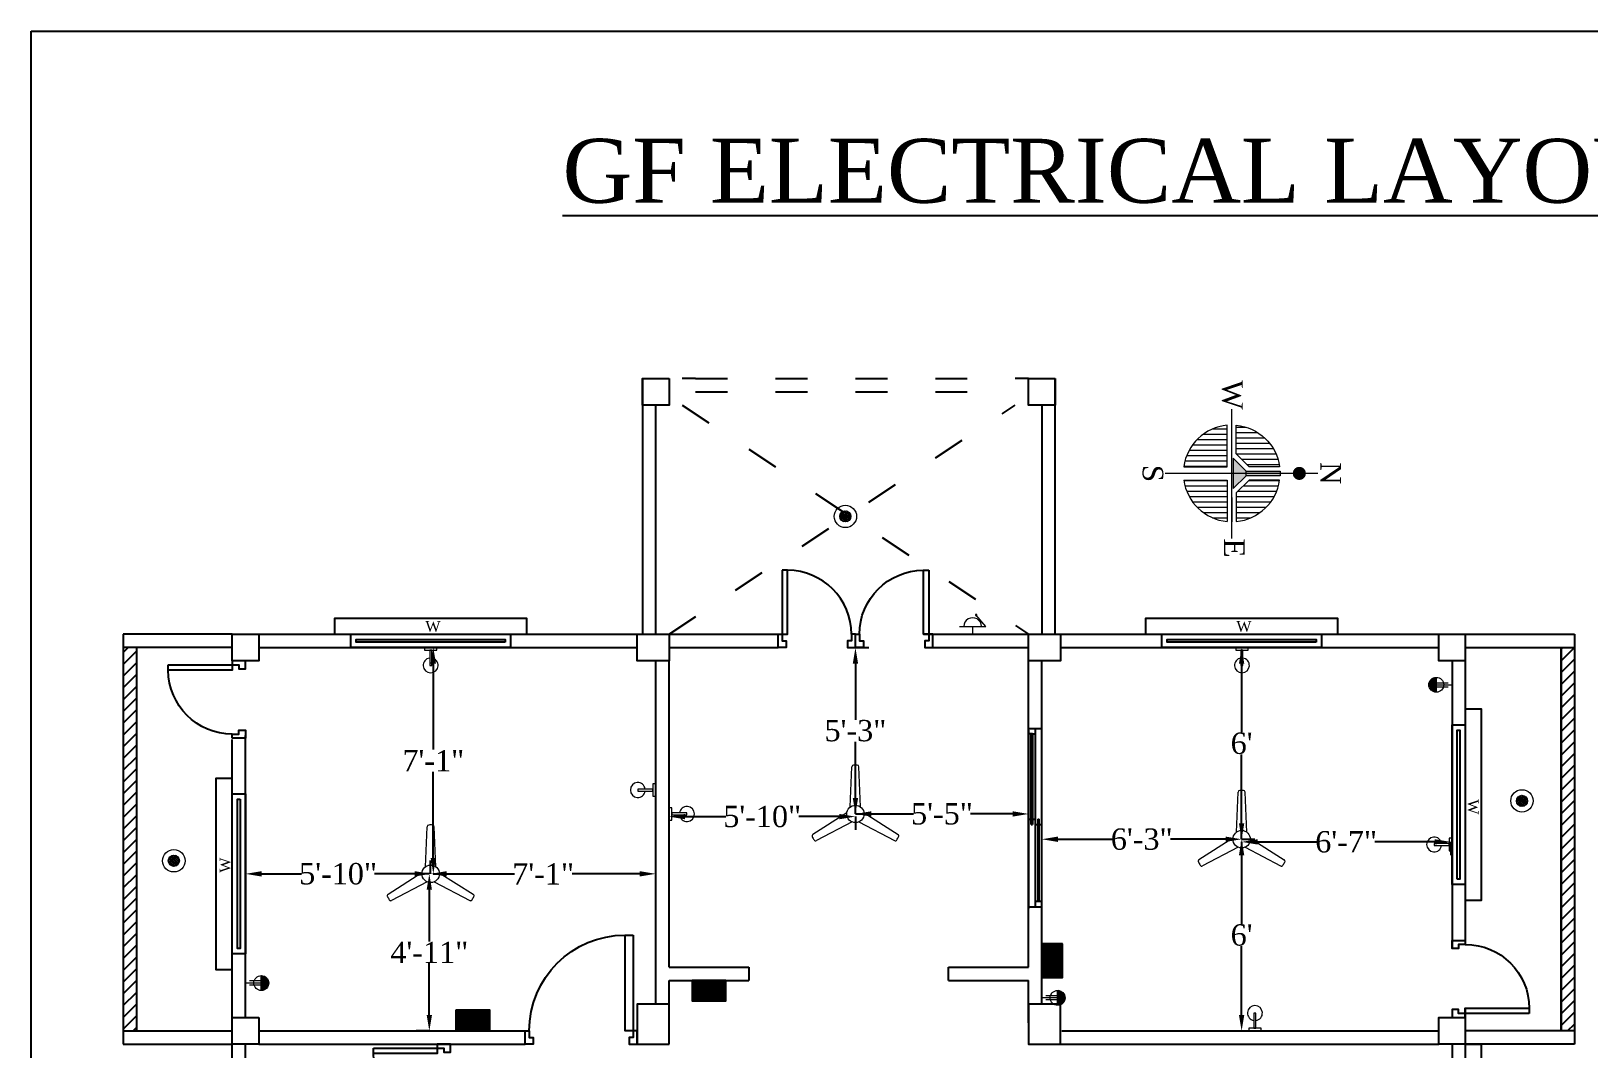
# Model space of a CAD drawing. Header units: inches. Extents: x -5597760 to 21122418, y -37133 to 23298423.
# Drawn here: x 3742 to 4328, y -25659 to -25276 of the extents above; entities that cross this region are included whole.
import ezdxf
from ezdxf.enums import TextEntityAlignment as Align

# ---------------------------------------------------------------- set-up
doc = ezdxf.new("R2010")
doc.units = ezdxf.units.IN
doc.header["$MEASUREMENT"] = 0
doc.linetypes.add('ACAD_ISO03W100', pattern=[30, 12, -18])
for name, color, linetype, lineweight in [('CONTINUOUS', 7, 'Continuous', 25), ('ELECTRICAL SYMBLE', 170, 'Continuous', 15), ('low wall', 30, 'Continuous', 9), ('North Sign', 7, 'Continuous', 5)]:
    doc.layers.add(name, color=color, linetype=linetype, lineweight=lineweight)
doc.layers.add('Dimention', color=7, linetype='Continuous')
doc.layers.add('E-TEXT', color=50, linetype='Continuous')
doc.styles.get("Standard").update_dxf_attribs({"font": 'times.ttf', "height": 8})
doc.styles.add('style4', font='times.ttf')
doc.dimstyles.get("Standard").update_dxf_attribs({"dimtxt": 7, "dimasz": 6, "dimexe": 5, "dimexo": 4, "dimgap": 0.09, "dimtad": 0, "dimtih": 1, "dimtoh": 1, "dimdec": 0, "dimzin": 0, "dimdsep": 46, "dimlunit": 3, "dimtxsty": 'Standard', "dimcen": 0.09, "dimadec": 0, "dimazin": 0, "dimtfac": 1, "dimtdec": 0, "dimtofl": 0, "dimtmove": 0, "dimatfit": 3, "dimfxl": 3, "dimfxlon": 1, "dimtolj": 1, "dimtzin": 0, "dimarcsym": 0})

# ---------------------------------------------------------------- blocks, each defined once
blk = doc.blocks.new('6')
at = {"color": 30, "true_color": 0xf26722, "extrusion": (-0.011679, 0.000192196, 0.999932)}
for p, q in [((1019.47, 986.62, -2.2), (1022.01, 989.17, -2.17)), ((1022.63, 983.6, -2.16), (1019.48, 986.75, -2.2)), ((1019.53, 985.74, -2.2), (1022.89, 989.1, -2.16)), ((1021.64, 983.64, -2.17), (1019.53, 985.76, -2.2)), ((1023.37, 983.8, -2.15), (1019.69, 987.48, -2.2)), ((1019.79, 985.05, -2.2), (1023.58, 988.84, -2.15)), ((1023.96, 984.15, -2.15), (1020.03, 988.08, -2.19)), ((1020.18, 984.5, -2.19), (1024.13, 988.46, -2.15)), ((1024.44, 984.62, -2.14), (1020.5, 988.56, -2.19)), ((1020.68, 984.06, -2.19), (1024.57, 987.95, -2.14)), ((1024.8, 985.2, -2.14), (1021.08, 988.92, -2.18)), ((1021.31, 983.74, -2.18), (1024.89, 987.33, -2.14)), ((1025.02, 985.92, -2.14), (1021.8, 989.14, -2.17)), ((1022.09, 983.58, -2.17), (1025.05, 986.55, -2.14)), ((1025.01, 986.87, -2.14), (1022.75, 989.13, -2.16)), ((1023.18, 983.73, -2.16), (1024.9, 985.45, -2.14))]:
    blk.add_line(p, q, dxfattribs=at)
at = {"layer": 'ELECTRICAL SYMBLE', "color": 30, "true_color": 0xf26722, "extrusion": (-0.011679, 0.000192196, 0.999932)}
for radius in [5.6, 2.8]:
    blk.add_circle((1022.16, 986.38, -13.92), radius, dxfattribs=at)
blk = doc.blocks.new('4')
at = {"layer": 'ELECTRICAL SYMBLE', "color": 18, "true_color": 0x000000, "extrusion": (-0.011679, 0.000192196, 0.999932)}
for p, q in [((1021.26, 1082.67, -2.2), (1021.8, 1095.57, -2.19)), ((1024.62, 1082.67, -2.16), (1024.08, 1095.57, -2.17)), ((1020.17, 1080.77, -2.21), (1009.27, 1073.85, -2.34)), ((1025.72, 1080.77, -2.15), (1036.62, 1073.86, -2.02)), ((1021.85, 1077.86, -2.19), (1010.41, 1071.88, -2.32)), ((1024.05, 1077.86, -2.17), (1035.48, 1071.88, -2.03))]:
    blk.add_line(p, q, dxfattribs=at)
blk.add_circle((1022.85, 1080.44, -13.92), 2.8, dxfattribs=at)
for centre, radius, start, end in [((1022.26, 1095.54, -13.92), 0.56, 92.2189, 177.6209), ((1022.85, 1080.44, -13.92), 15.68, 87.8091, 92.2189), ((1023.43, 1095.54, -13.92), 0.56, 2.4071, 87.8091), ((1009.48, 1073.38, -13.92), 0.56, 122.4071, 207.8091), ((1022.85, 1080.44, -13.92), 15.68, 207.8091, 212.2189), ((1010.06, 1072.37, -13.92), 0.56, 212.2189, 297.6209), ((1035.65, 1072.38, -13.92), 0.56, 242.4071, 327.8091), ((1022.85, 1080.44, -13.92), 15.68, 327.8091, 332.2189), ((1036.23, 1073.39, -13.92), 0.56, 332.2189, 57.6209)]:
    blk.add_arc(centre, radius, start, end, dxfattribs=at)
blk = doc.blocks.new('8')
at = {"color": 30, "true_color": 0xf26722, "extrusion": (-0.011679, 0.000192196, 0.999932)}
for p, q in [((1022.3, 924.2, -2.2), (1010.9, 924.2, -2.3)), ((1010.9, 922.7, -2.3), (1022.3, 922.7, -2.2)), ((1022.3, 922.7, -2.2), (1022.3, 924.2, -2.2))]:
    blk.add_line(p, q, dxfattribs=at)
at = {"layer": 'ELECTRICAL SYMBLE', "color": 30, "true_color": 0xf26722, "extrusion": (-0.011679, 0.000192196, 0.999932)}
for p, q in [((1010.9, 928.1, -2.3), (1008.9, 928.1, -2.3)), ((1008.9, 928.1, -2.3), (1008.9, 918.7, -2.3)), ((1010.9, 918.7, -2.3), (1010.9, 928.1, -2.3)), ((1008.9, 918.7, -2.3), (1010.9, 918.7, -2.3)), ((1010.9, 924.2, -2.3), (1010.9, 922.7, -2.3))]:
    blk.add_line(p, q, dxfattribs=at)
blk.add_arc((1022.2, 923.4, -13.9), 5.6, 187.6916, 172.3364, dxfattribs=at)
blk = doc.blocks.new('15')
at = {"layer": 'ELECTRICAL SYMBLE', "color": 18, "true_color": 0x000000, "extrusion": (-0.011679, 0.000192196, 0.999932)}
for p, q in [((1034.11, 727.98, -1.98), (1034.11, 714.71, -1.98)), ((1030.31, 721.34, -2.02), (1030.3, 725.52, -2.02)), ((1030.31, 721.34, -2.02), (1030.31, 717.16, -2.02)), ((1034.11, 721.34, -1.98), (1030.31, 721.34, -2.02)), ((1034.11, 714.71, -1.98), (1039.89, 719.55, -1.91))]:
    blk.add_line(p, q, dxfattribs=at)
for centre, radius, start, end in [((1034.01, 721.34, -13.92), 4.48, 270.01401, 90.01401), ((1039.79, 719.56, -13.92), 0.378, 0.01401, 180.01401), ((1039.79, 719.56, -13.92), 0.378, 180.01401, 0.01401)]:
    blk.add_arc(centre, radius, start, end, dxfattribs=at)
blk = doc.blocks.new('18')
at = {"color": 5, "extrusion": (-0.011679, 0.000192196, 0.999932)}
for p, q in [((1016.1, 625.4, -2.2), (1021.7, 631, -2.1)), ((1021.7, 620.2, -2.1), (1016.1, 625.8, -2.2)), ((1016.2, 626.4, -2.2), (1021.1, 631.4, -2.1)), ((1021.7, 621.1, -2.1), (1016.2, 626.7, -2.2)), ((1020.7, 620.3, -2.1), (1016.2, 624.8, -2.2)), ((1016.3, 624.6, -2.2), (1021.7, 630.1, -2.1)), ((1016.4, 627.6, -2.2), (1019.9, 631.1, -2.1)), ((1021.7, 622.1, -2.1), (1016.4, 627.4, -2.2)), ((1016.5, 623.9, -2.2), (1021.7, 629.1, -2.1)), ((1021.7, 623, -2.1), (1016.6, 628.1, -2.2)), ((1019.3, 620.7, -2.1), (1016.7, 623.4, -2.2)), ((1016.8, 623.2, -2.2), (1021.7, 628.2, -2.1)), ((1021.7, 624, -2.1), (1017, 628.7, -2.2)), ((1017.1, 622.6, -2.2), (1021.7, 627.2, -2.1)), ((1021.7, 624.9, -2.1), (1017.4, 629.3, -2.2)), ((1017.5, 622.1, -2.2), (1021.7, 626.3, -2.1)), ((1021.7, 625.9, -2.1), (1017.8, 629.8, -2.1)), ((1018, 621.6, -2.1), (1021.7, 625.3, -2.1)), ((1021.7, 626.8, -2.1), (1018.3, 630.2, -2.1)), ((1018.5, 621.2, -2.1), (1021.7, 624.4, -2.1)), ((1021.7, 627.7, -2.1), (1018.9, 630.6, -2.1)), ((1019.1, 620.8, -2.1), (1021.7, 623.5, -2.1)), ((1021.7, 628.7, -2.1), (1019.5, 630.9, -2.1)), ((1019.8, 620.5, -2.1), (1021.7, 622.5, -2.1)), ((1021.7, 629.6, -2.1), (1020.2, 631.2, -2.1)), ((1020.5, 620.3, -2.1), (1021.7, 621.6, -2.1)), ((1021.7, 630.6, -2.1), (1021, 631.3, -2.1)), ((1021.3, 620.2, -2.1), (1021.7, 620.6, -2.1))]:
    blk.add_line(p, q, dxfattribs=at)
at = {"extrusion": (-0.011679, 0.000192196, 0.999932)}
blk.add_line((1021.7, 631.4, -2.1), (1021.7, 620.2, -2.1), dxfattribs=at)
at = {"layer": 'ELECTRICAL SYMBLE', "extrusion": (-0.011679, 0.000192196, 0.999932)}
for p, q in [((1021.7, 627.3, -2.1), (1030.5, 627.3, -2)), ((1021.7, 625.8, -2.1), (1033.5, 625.8, -2)), ((1021.7, 624.2, -2.1), (1030.5, 624.2, -2))]:
    blk.add_line(p, q, dxfattribs=at)
blk.add_circle((1021.6, 625.8, -13.9), 5.6, dxfattribs=at)
blk = doc.blocks.new('Small Door')
at = {"color": 142}
for points in [[(1.5, 24), (1.5, 0), (3.5, 0), (3.5, 24)], [(0, 0), (1.5, 0), (1.5, -2.5), (3, -2.5), (3, -5), (0, -5)], [(29, 0), (27.5, 0), (27.5, -2.5), (26, -2.5), (26, -5), (29, -5)]]:
    blk.add_lwpolyline(points, close=True, dxfattribs=at)
blk.add_arc((3.5, 0), 24, 0, 90, dxfattribs=at)
blk = doc.blocks.new('North')
at = {"layer": 'North Sign'}
h = blk.add_hatch(color=1, dxfattribs=at)
edge = h.paths.add_edge_path()
edge.add_line((1.39, -22.63), (1.39, -22.63))
edge.add_line((1.39, -22.63), (1.39, -42.84))
edge.add_line((1.39, -42.84), (-1.39, -42.84))
edge.add_line((-1.39, -42.84), (-1.39, -22.63))
edge.add_arc((0, -54.31), 31.72, 87.48749, 92.51251, ccw=False)
h = blk.add_hatch(color=1, dxfattribs=at)
h.paths.add_polyline_path([(0, -50.54), (-9.09, -50.54), (-1.39, -42.84), (0, -42.84)])
h.paths.add_polyline_path([(9.09, -50.54), (0, -50.54), (0, -42.84), (1.39, -42.84)])
for p, q in [((-14.84, -48.7), (-14.84, -26.71)), ((-11.66, -48.67), (-11.66, -25.06)), ((-8.48, -45.49), (-8.48, -23.87)), ((-5.3, -42.31), (-5.3, -23.09)), ((-3.99, -22.91), (-4.24, -22.91)), ((4.24, -22.91), (3.99, -22.91)), ((4.24, -41.25), (4.24, -22.91)), ((7.42, -44.43), (7.42, -23.57)), ((10.6, -47.61), (10.6, -24.62)), ((13.78, -48.7), (13.78, -26.1)), ((-24.38, -48.7), (-24.38, -36.04)), ((-21.2, -48.7), (-21.2, -31.89)), ((-18.02, -48.7), (-18.02, -28.92)), ((16.96, -48.7), (16.96, -28.11)), ((20.14, -48.7), (20.14, -30.8)), ((23.32, -48.7), (23.32, -34.48)), ((-27.56, -48.7), (-27.56, -42.96)), ((26.5, -48.7), (26.5, -40.08)), ((-3.99, -54.15), (-28.7, -54.15)), ((-28.7, -54.15), (-28.7, -54.15)), ((-26.5, -62.78), (-26.5, -54.15)), ((-23.32, -68.38), (-23.32, -54.15)), ((-20.14, -72.06), (-20.14, -54.15)), ((-16.96, -74.74), (-16.96, -54.15)), ((-13.78, -76.75), (-13.78, -54.15)), ((-10.6, -78.24), (-10.6, -54.15)), ((-7.42, -79.29), (-7.42, -54.15)), ((-4.24, -79.95), (-4.24, -54.15)), ((-3.99, -79.99), (-3.99, -54.15)), ((3.99, -54.15), (28.7, -54.15)), ((3.99, -79.99), (3.99, -54.15)), ((4.24, -79.95), (4.24, -54.15)), ((7.42, -79.29), (7.42, -54.15)), ((10.6, -78.24), (10.6, -54.15)), ((13.78, -76.75), (13.78, -54.15)), ((16.96, -74.74), (16.96, -54.15)), ((20.14, -72.06), (20.14, -54.15)), ((23.32, -68.38), (23.32, -54.15)), ((26.5, -62.78), (26.5, -54.15)), ((28.7, -54.15), (28.7, -54.15)), ((-3.99, -79.99), (-3.99, -79.99)), ((3.99, -79.99), (3.99, -79.99))]:
    blk.add_line(p, q, dxfattribs=at)
at = {"layer": 'North Sign', "color": 1}
for p, q in [((-1.39, -42.84), (-9.09, -50.54)), ((1.39, -42.84), (9.09, -50.54)), ((-9.09, -50.54), (9.09, -50.54))]:
    blk.add_line(p, q, dxfattribs=at)
at = {"layer": 'North Sign'}
for points in [[(0, 0), (0, -91.18)], [(38.81, -51.43), (-38.27, -51.43)], [(-5.87, -51.43), (-14.42, -51.43)], [(14.42, -51.43), (28.83, -51.43)]]:
    blk.add_lwpolyline(points, dxfattribs=at)
at = {"layer": 'North Sign', "color": 1, "const_width": 3.89}
blk.add_lwpolyline([(1.95, -11.12, -1), (-1.95, -11.12, -1)], format="xyb", close=True, dxfattribs=at)
at = {"layer": 'North Sign'}
for points in [[(-3.99, -22.87), (-3.99, -22.87), (-3.99, -41), (-11.69, -48.7), (-28.7, -48.7), (-28.7, -48.7, -0.347379)], [(3.99, -41), (11.69, -48.7), (28.7, -48.7), (28.7, -48.7, 0.347379), (3.99, -22.87), (3.99, -22.87)]]:
    blk.add_lwpolyline(points, format="xyb", close=True, dxfattribs=at)
at = {"layer": 'North Sign', "color": 1}
blk.add_lwpolyline([(1.39, -22.63), (1.39, -22.63), (1.39, -42.84), (-1.39, -42.84), (-1.39, -22.63, -0.021929)], format="xyb", close=True, dxfattribs=at)
at = {"layer": 'North Sign'}
for start, end in [(185.42309, 262.0478), (277.9522, 354.57691)]:
    blk.add_arc((0, -51.43), 28.83, start, end, dxfattribs=at)
at = {"layer": 'North Sign', "style": 'style4'}
for s, p in [('N', (-0.06, 7.64)), ('W', (-46.8, -50.97)), ('E', (44.55, -49.85)), ('S', (0.05, -98.35))]:
    blk.add_text(s, height=12.3, dxfattribs=at).set_placement(p, align=Align.MIDDLE_CENTER)
blk = doc.blocks.new('Door')
at = {"color": 142}
for points in [[(1.5, 36), (1.5, 0), (4.5, 0), (4.5, 36)], [(0, 0), (1.5, 0), (1.5, -2.5), (3, -2.5), (3, -5), (0, -5)], [(42, 0), (40.5, 0), (40.5, -2.5), (39, -2.5), (39, -5), (42, -5)]]:
    blk.add_lwpolyline(points, close=True, dxfattribs=at)
blk.add_arc((4.5, 0), 36, 0, 90, dxfattribs=at)
blk = doc.blocks.new('*D1130')
at = {"color": 0, "lineweight": -2, "transparency": 16777216}
for p, q in [((3892.5, -25592.87), (3892.5, -25587.87)), ((3898.5, -25592.87), (3923.92, -25592.87)), ((3971, -25592.87), (3945.58, -25592.87)), ((3977, -25592.87), (3977, -25587.87))]:
    blk.add_line(p, q, dxfattribs=at)
at = {"color": 0, "transparency": 16777216}
for points in [[(3898.5, -25591.87), (3898.5, -25593.87), (3892.5, -25592.87)], [(3971, -25591.87), (3971, -25593.87), (3977, -25592.87)]]:
    blk.add_solid(points, dxfattribs=at)
at = {"layer": 'Defpoints', "color": 0, "transparency": 16777216}
for p in [(3892.5, -25592.87), (3977, -25592.87), (3977, -25592.87)]:
    blk.add_point(p, dxfattribs=at)
at = {"color": 0, "transparency": 16777216, "insert": (3934.75, -25592.87), "char_height": 8, "attachment_point": 5}
blk.add_mtext('\\A1;7\'-1"', dxfattribs=at)
blk = doc.blocks.new('*D1131')
at = {"color": 0, "lineweight": -2, "transparency": 16777216}
for p, q in [((3892, -25592.87), (3887, -25592.87)), ((3892, -25598.87), (3892, -25618.28)), ((3892, -25645.87), (3892, -25626.46)), ((3892, -25651.87), (3887, -25651.87))]:
    blk.add_line(p, q, dxfattribs=at)
at = {"color": 0, "transparency": 16777216}
for points in [[(3891, -25598.87), (3893, -25598.87), (3892, -25592.87)], [(3891, -25645.87), (3893, -25645.87), (3892, -25651.87)]]:
    blk.add_solid(points, dxfattribs=at)
at = {"layer": 'Defpoints', "color": 0, "transparency": 16777216}
for p in [(3892.5, -25592.87), (3892, -25651.87), (3892.5, -25651.87)]:
    blk.add_point(p, dxfattribs=at)
at = {"color": 0, "transparency": 16777216, "insert": (3892, -25622.37), "char_height": 8, "attachment_point": 5}
blk.add_mtext('\\A1;4\'-11"', dxfattribs=at)
blk = doc.blocks.new('*D1132')
at = {"color": 0, "lineweight": -2, "transparency": 16777216}
for p, q in [((3823, -25592.87), (3823, -25587.87)), ((3829, -25592.87), (3844.03, -25592.87)), ((3886.5, -25592.87), (3871.47, -25592.87)), ((3892.5, -25592.87), (3892.5, -25587.87))]:
    blk.add_line(p, q, dxfattribs=at)
at = {"color": 0, "transparency": 16777216}
for points in [[(3829, -25591.87), (3829, -25593.87), (3823, -25592.87)], [(3886.5, -25591.87), (3886.5, -25593.87), (3892.5, -25592.87)]]:
    blk.add_solid(points, dxfattribs=at)
at = {"layer": 'Defpoints', "color": 0, "transparency": 16777216}
for p in [(3823, -25592.87), (3823, -25592.87), (3892.5, -25592.87)]:
    blk.add_point(p, dxfattribs=at)
at = {"color": 0, "transparency": 16777216, "insert": (3857.75, -25592.87), "char_height": 8, "attachment_point": 5}
blk.add_mtext('\\A1;5\'-10"', dxfattribs=at)
blk = doc.blocks.new('*D1124')
at = {"color": 0, "lineweight": -2, "transparency": 16777216}
for p, q in [((3893.5, -25507.87), (3898.5, -25507.87)), ((3893.5, -25513.87), (3893.5, -25546.2)), ((3893.5, -25586.87), (3893.5, -25554.54)), ((3893.5, -25592.87), (3898.5, -25592.87))]:
    blk.add_line(p, q, dxfattribs=at)
at = {"color": 0, "transparency": 16777216}
for points in [[(3892.5, -25513.87), (3894.5, -25513.87), (3893.5, -25507.87)], [(3892.5, -25586.87), (3894.5, -25586.87), (3893.5, -25592.87)]]:
    blk.add_solid(points, dxfattribs=at)
at = {"layer": 'Defpoints', "color": 0, "transparency": 16777216}
for p in [(3891.98, -25507.87, 0), (3893.5, -25507.87), (3892, -25592.87)]:
    blk.add_point(p, dxfattribs=at)
at = {"color": 0, "transparency": 16777216, "insert": (3893.5, -25550.37), "char_height": 8, "attachment_point": 5}
blk.add_mtext('\\A1;7\'-1"', dxfattribs=at)
blk = doc.blocks.new('*D1133')
at = {"color": 0, "lineweight": -2, "transparency": 16777216}
for p, q in [((4052, -25570.37), (4052, -25565.37)), ((4117, -25570.37), (4117, -25565.37)), ((4058, -25570.37), (4073.74, -25570.37)), ((4111, -25570.37), (4095.26, -25570.37))]:
    blk.add_line(p, q, dxfattribs=at)
at = {"color": 0, "transparency": 16777216}
for points in [[(4058, -25569.37), (4058, -25571.37), (4052, -25570.37)], [(4111, -25569.37), (4111, -25571.37), (4117, -25570.37)]]:
    blk.add_solid(points, dxfattribs=at)
at = {"layer": 'Defpoints', "color": 0, "transparency": 16777216}
for p in [(4052, -25570.37), (4117, -25570.37), (4117, -25570.37)]:
    blk.add_point(p, dxfattribs=at)
at = {"color": 0, "transparency": 16777216, "insert": (4084.5, -25570.37), "char_height": 8, "attachment_point": 5}
blk.add_mtext('\\A1;5\'-5"', dxfattribs=at)
blk = doc.blocks.new('*D1134')
at = {"color": 0, "lineweight": -2, "transparency": 16777216}
for p, q in [((4052, -25507.87), (4057, -25507.87)), ((4052, -25513.87), (4052, -25534.96)), ((4052, -25564.37), (4052, -25543.28)), ((4052, -25570.37), (4057, -25570.37))]:
    blk.add_line(p, q, dxfattribs=at)
at = {"color": 0, "transparency": 16777216}
for points in [[(4051, -25513.87), (4053, -25513.87), (4052, -25507.87)], [(4051, -25564.37), (4053, -25564.37), (4052, -25570.37)]]:
    blk.add_solid(points, dxfattribs=at)
at = {"layer": 'Defpoints', "color": 0, "transparency": 16777216}
for p in [(4052, -25507.87), (4052, -25507.87), (4052, -25570.37)]:
    blk.add_point(p, dxfattribs=at)
at = {"color": 0, "transparency": 16777216, "insert": (4052, -25539.12), "char_height": 8, "attachment_point": 5}
blk.add_mtext('\\A1;5\'-3"', dxfattribs=at)
blk = doc.blocks.new('*D1135')
at = {"color": 0, "lineweight": -2, "transparency": 16777216}
for p, q in [((3982, -25571.37), (3982, -25566.37)), ((3988, -25571.37), (4003.28, -25571.37)), ((4046, -25571.37), (4030.72, -25571.37)), ((4052, -25571.37), (4052, -25576.37))]:
    blk.add_line(p, q, dxfattribs=at)
at = {"color": 0, "transparency": 16777216}
for points in [[(3988, -25570.37), (3988, -25572.37), (3982, -25571.37)], [(4046, -25570.37), (4046, -25572.37), (4052, -25571.37)]]:
    blk.add_solid(points, dxfattribs=at)
at = {"layer": 'Defpoints', "color": 0, "transparency": 16777216}
for p in [(3982, -25571.37), (3982, -25571.37), (4052, -25570.37)]:
    blk.add_point(p, dxfattribs=at)
at = {"color": 0, "transparency": 16777216, "insert": (4017, -25571.37), "char_height": 8, "attachment_point": 5}
blk.add_mtext('\\A1;5\'-10"', dxfattribs=at)
blk = doc.blocks.new('*D1136')
at = {"color": 0, "lineweight": -2, "transparency": 16777216}
for p, q in [((4197, -25579.87), (4202, -25579.87)), ((4197, -25585.87), (4197, -25611.71)), ((4197, -25645.87), (4197, -25620.03)), ((4197, -25651.87), (4202, -25651.87))]:
    blk.add_line(p, q, dxfattribs=at)
at = {"color": 0, "transparency": 16777216}
for points in [[(4196, -25585.87), (4198, -25585.87), (4197, -25579.87)], [(4196, -25645.87), (4198, -25645.87), (4197, -25651.87)]]:
    blk.add_solid(points, dxfattribs=at)
at = {"layer": 'Defpoints', "color": 0, "transparency": 16777216}
for p in [(4197, -25579.87), (4197, -25651.87), (4197, -25651.87)]:
    blk.add_point(p, dxfattribs=at)
at = {"color": 0, "transparency": 16777216, "insert": (4197, -25615.87), "char_height": 8, "attachment_point": 5}
blk.add_mtext("\\A1;6'", dxfattribs=at)
blk = doc.blocks.new('*D1125')
at = {"color": 0, "lineweight": -2, "transparency": 16777216}
for p, q in [((4197, -25580.87), (4197, -25585.87)), ((4203, -25580.87), (4225.46, -25580.87)), ((4269.5, -25580.87), (4247.04, -25580.87)), ((4275.5, -25580.87), (4275.5, -25585.87))]:
    blk.add_line(p, q, dxfattribs=at)
at = {"color": 0, "transparency": 16777216}
for points in [[(4203, -25579.87), (4203, -25581.87), (4197, -25580.87)], [(4269.5, -25579.87), (4269.5, -25581.87), (4275.5, -25580.87)]]:
    blk.add_solid(points, dxfattribs=at)
at = {"layer": 'Defpoints', "color": 0, "transparency": 16777216}
for p in [(4197, -25579.87), (4275.5, -25579.5, 0.01), (4275.5, -25580.87)]:
    blk.add_point(p, dxfattribs=at)
at = {"color": 0, "transparency": 16777216, "insert": (4236.25, -25580.87), "char_height": 8, "attachment_point": 5}
blk.add_mtext('\\A1;6\'-7"', dxfattribs=at)
blk = doc.blocks.new('*D1137')
at = {"color": 0, "lineweight": -2, "transparency": 16777216}
for p, q in [((4197, -25507.87), (4202, -25507.87)), ((4197, -25513.87), (4197, -25539.71)), ((4197, -25573.87), (4197, -25548.03)), ((4197, -25579.87), (4202, -25579.87))]:
    blk.add_line(p, q, dxfattribs=at)
at = {"color": 0, "transparency": 16777216}
for points in [[(4196, -25513.87), (4198, -25513.87), (4197, -25507.87)], [(4196, -25573.87), (4198, -25573.87), (4197, -25579.87)]]:
    blk.add_solid(points, dxfattribs=at)
at = {"layer": 'Defpoints', "color": 0, "transparency": 16777216}
for p in [(4197, -25507.87), (4197, -25507.87), (4197, -25579.87)]:
    blk.add_point(p, dxfattribs=at)
at = {"color": 0, "transparency": 16777216, "insert": (4197, -25543.87), "char_height": 8, "attachment_point": 5}
blk.add_mtext("\\A1;6'", dxfattribs=at)
blk = doc.blocks.new('*D1138')
at = {"color": 0, "lineweight": -2, "transparency": 16777216}
for p, q in [((4122, -25579.87), (4122, -25574.87)), ((4197, -25579.87), (4197, -25574.87)), ((4128, -25579.87), (4148.71, -25579.87)), ((4191, -25579.87), (4170.29, -25579.87))]:
    blk.add_line(p, q, dxfattribs=at)
at = {"color": 0, "transparency": 16777216}
for points in [[(4128, -25578.87), (4128, -25580.87), (4122, -25579.87)], [(4191, -25578.87), (4191, -25580.87), (4197, -25579.87)]]:
    blk.add_solid(points, dxfattribs=at)
at = {"layer": 'Defpoints', "color": 0, "transparency": 16777216}
for p in [(4122, -25579.87), (4122, -25579.87), (4197, -25579.87)]:
    blk.add_point(p, dxfattribs=at)
at = {"color": 0, "transparency": 16777216, "insert": (4159.5, -25579.87), "char_height": 8, "attachment_point": 5}
blk.add_mtext('\\A1;6\'-3"', dxfattribs=at)

msp = doc.modelspace()

# ---------------------------------------------------------------- hatches: boundary and pattern name
h = msp.add_hatch()
h.set_pattern_fill('ANSI31', color=256, scale=25)
h.set_pattern_definition([(45, (2041.75, -8223.3667), (-2.2097087, 2.2097087), [])])
h.paths.add_polyline_path([(4322, -25507.87), (4317, -25507.87), (4317, -25651.87), (4322, -25651.87)])
h.paths.add_polyline_path([(4224.57, -25436.28), (4224.57, -25448.54), (4236.11, -25448.54), (4236.11, -25436.28)], flags=9)
h.paths.add_polyline_path([(4157.69, -25437.32), (4157.69, -25447.64), (4169.57, -25447.64), (4169.57, -25437.32)], flags=9)
h.paths.add_polyline_path([(4188.51, -25465.12), (4188.51, -25475.9), (4199.87, -25475.9), (4199.87, -25465.12)], flags=9)
h.paths.add_polyline_path([(4187.58, -25405.63), (4187.58, -25420.3), (4199.2, -25420.3), (4199.2, -25405.63)], flags=9)
h.paths.add_polyline_path([(4317.15, -25603.99), (4317.15, -25541.97), (4288.87, -25541.97), (4288.87, -25603.99)], flags=9)
h.paths.add_polyline_path([(4314.15, -25845.99), (4314.15, -25783.97), (4285.87, -25783.97), (4285.87, -25845.99)], flags=9)
h.paths.add_polyline_path([(3821.06, -25947.54), (3821.06, -25933.53), (3809.05, -25933.53), (3809.05, -25947.54)], flags=9)
h.paths.add_polyline_path([(4016.48, -25855.1), (4077.5, -25855.1), (4077.5, -25828.49), (4016.48, -25828.49)], flags=9)
h.paths.add_polyline_path([(4026.98, -25899.39), (4016.45, -25899.39), (4016.45, -25907.93), (4026.98, -25907.93)], flags=9)
h.paths.add_polyline_path([(3821.06, -25699.58), (3821.06, -25685.57), (3809.05, -25685.57), (3809.05, -25699.58)], flags=9)
h.paths.add_polyline_path([(4005.67, -25702.26), (4077.02, -25702.26), (4077.02, -25675.64), (4005.67, -25675.64)], flags=9)
h.paths.add_polyline_path([(3828.95, -25709.71), (3885.8, -25709.71), (3885.8, -25681.43), (3828.95, -25681.43)], flags=9)
h.paths.add_polyline_path([(3834.5, -25354.91), (4224.53, -25354.91), (4224.53, -25303.67), (3834.5, -25303.67)], flags=9)
h.paths.add_polyline_path([(3809.62, -25830.07), (3809.62, -25768.05), (3781.34, -25768.05), (3781.34, -25830.07)], flags=9)
h.paths.add_polyline_path([(3819.56, -25800.78), (3819.56, -25793.2), (3811.02, -25793.2), (3811.02, -25800.78)], flags=9)
h.paths.add_polyline_path([(4280.02, -25935.89), (4280.02, -25946.42), (4288.56, -25946.42), (4288.56, -25935.89)], flags=9)
h.paths.add_polyline_path([(3902.17, -26083.54), (4131.06, -26083.54), (4131.06, -26046.05), (3902.17, -26046.05)], flags=9)
h.paths.add_polyline_path([(3809.62, -25622.82), (3809.62, -25560.8), (3781.34, -25560.8), (3781.34, -25622.82)], flags=9)
h.paths.add_polyline_path([(4018.25, -25441.31), (4084.44, -25441.31), (4084.44, -25414.7), (4018.25, -25414.7)], flags=9)
h.paths.add_polyline_path([(4066.48, -25959.02), (4128.5, -25959.02), (4128.5, -25930.74), (4066.48, -25930.74)], flags=9)
h.paths.add_polyline_path([(4218.45, -25957.79), (4275.3, -25957.79), (4275.3, -25929.51), (4218.45, -25929.51)], flags=9)
h.paths.add_polyline_path([(4011.92, -25584.77), (4083.27, -25584.77), (4083.27, -25558.15), (4011.92, -25558.15)], flags=9)
h.paths.add_polyline_path([(4176.7, -25705.23), (4244.53, -25705.23), (4244.53, -25678.62), (4176.7, -25678.62)], flags=9)
h.paths.add_polyline_path([(4164.03, -25831.69), (4238.74, -25831.69), (4238.74, -25805.07), (4164.03, -25805.07)], flags=9)
h.paths.add_polyline_path([(4169.06, -25593.81), (4240.42, -25593.81), (4240.42, -25567.2), (4169.06, -25567.2)], flags=9)
h.paths.add_polyline_path([(3855.36, -25592.29), (3931.88, -25592.29), (3931.88, -25565.68), (3855.36, -25565.68)], flags=9)
h.paths.add_polyline_path([(3855.58, -25833.19), (3932.1, -25833.19), (3932.1, -25806.57), (3855.58, -25806.57)], flags=9)
h.paths.add_polyline_path([(3843.35, -25951.1), (3899.21, -25951.1), (3899.21, -25924.49), (3843.35, -25924.49)], flags=9)
h.paths.add_polyline_path([(3999.23, -25949.73), (4061.25, -25949.73), (4061.25, -25921.45), (3999.23, -25921.45)], flags=9)
h.paths.add_polyline_path([(4279.68, -25689.8), (4279.68, -25697.37), (4288.22, -25697.37), (4288.22, -25689.8)], flags=9)
h.paths.add_polyline_path([(4259.21, -25988.3), (4245.21, -25988.3), (4245.21, -26000.31), (4259.21, -26000.31)], flags=9)
h.paths.add_polyline_path([(4279.68, -25798.05), (4279.68, -25805.62), (4288.22, -25805.62), (4288.22, -25798.05)], flags=9)
h.paths.add_polyline_path([(4279.68, -25563.8), (4279.68, -25571.37), (4288.22, -25571.37), (4288.22, -25563.8)], flags=9)
h.paths.add_polyline_path([(3819.56, -25593.53), (3819.56, -25585.95), (3811.02, -25585.95), (3811.02, -25593.53)], flags=9)
h.paths.add_polyline_path([(4193.93, -25504.19), (4201.51, -25504.19), (4201.51, -25495.64), (4193.93, -25495.64)], flags=9)
h.paths.add_polyline_path([(3889.43, -25504.19), (3897.01, -25504.19), (3897.01, -25495.64), (3889.43, -25495.64)], flags=9)
h = msp.add_hatch()
h.set_pattern_fill('ANSI31', color=9, scale=25)
h.set_pattern_definition([(45, (3566.2785, -22542.9473), (-2.2097087, 2.2097087), [])])
h.paths.add_polyline_path([(3782, -25507.87), (3777, -25507.87), (3777, -25651.87), (3782, -25651.87)])
h.paths.add_polyline_path([(3782, -25733.87), (3777, -25733.87), (3777, -25885.37), (3782, -25885.37)])
at = {"layer": 'CONTINUOUS', "lineweight": 25}
h = msp.add_hatch(dxfattribs=at)
h.set_pattern_fill('ANSI31', color=1, scale=0.5, angle=-90)
h.set_pattern_definition([(315, (45113.683787, 380439.44502), (0.044194173824, 0.044194173824), [])])
h.paths.add_polyline_path([(4129.75, -25619.12), (4122, -25619.12), (4122, -25631.78), (4129.75, -25631.78)])
h = msp.add_hatch(dxfattribs=at)
h.set_pattern_fill('ANSI31', color=1, scale=0.5)
h.set_pattern_definition([(45, (-402067.892355, 15351.069963), (-0.044194173824, 0.044194173824), [])])
h.paths.add_polyline_path([(3990.67, -25632.87), (3990.67, -25640.61), (4003.33, -25640.61), (4003.33, -25632.87)])
h = msp.add_hatch(dxfattribs=at)
h.set_pattern_fill('ANSI31', color=1, scale=0.5)
h.set_pattern_definition([(45, (-402156.56286, 15339.817083), (-0.044194173824, 0.044194173824), [])])
h.paths.add_polyline_path([(3902, -25644.12), (3902, -25651.87), (3914.66, -25651.87), (3914.66, -25644.12)])

# ---------------------------------------------------------------- linework, layer by layer
for p, q in [((3972, -25406.87), (3972, -25502.87)), ((3992, -25406.87), (3987, -25406.87)), ((4117, -25406.87), (4112, -25406.87)), ((4127, -25502.87), (4127, -25406.87)), ((3977, -25502.87), (3977, -25416.87)), ((4122, -25416.87), (4122, -25502.87)), ((3818, -25502.87), (3777, -25502.87)), ((3777, -25502.87), (3777, -25656.87)), ((3818, -25502.87), (4023, -25502.87)), ((4077.5, -25502.87), (4117, -25502.87)), ((4117, -25502.87), (4271, -25502.87)), ((4281, -25502.87), (4281, -25619.37)), ((4281, -25502.87), (4322, -25502.87)), ((4322, -25502.87), (4322, -25656.87)), ((3818, -25507.87), (3777, -25507.87)), ((3782, -25507.87), (3782, -25651.87)), ((3828, -25507.87), (3957, -25507.87)), ((3957, -25507.87), (3970, -25507.87)), ((3982, -25507.87), (4023, -25507.87)), ((4078, -25507.87), (4117, -25507.87)), ((4078, -25507.87), (4117, -25507.87)), ((4102, -25507.87), (4117, -25507.87)), ((4102, -25507.87), (4117, -25507.87)), ((4117, -25627.87), (4117, -25507.87)), ((4129, -25507.87), (4271, -25507.87)), ((4281, -25507.87), (4322, -25507.87)), ((4317, -25507.87), (4317, -25651.87)), ((4317, -25507.87), (4322, -25507.87)), ((4317, -25651.87), (4317, -25507.87)), ((4322, -25507.87), (4322, -25651.87)), ((3977, -25641.87), (3977, -25512.87)), ((3982, -25627.87), (3982, -25512.87)), ((4122, -25641.87), (4122, -25512.87)), ((4276, -25512.87), (4276, -25620.87)), ((4118.5, -25540.26), (4117, -25540.26)), ((4118.5, -25540.26), (4119.5, -25540.26)), ((3818, -25740.87), (3818, -25542.37)), ((3823, -25646.87), (3823, -25540.87)), ((3982, -25627.87), (4012, -25627.87)), ((4012, -25627.87), (4012, -25632.87)), ((4087, -25627.87), (4117, -25627.87)), ((4087, -25632.87), (4087, -25627.87)), ((3982, -25632.87), (4012, -25632.87)), ((3982, -25646.87), (3982, -25632.87)), ((4087, -25632.87), (4117, -25632.87)), ((4117, -25648.87), (4117, -25632.87)), ((4276, -25643.87), (4276, -25646.87)), ((4281, -25643.37), (4281, -25861.87)), ((3777, -25651.87), (3818, -25651.87)), ((3777, -25656.87), (3818, -25656.87)), ((3823, -25728.87), (3823, -25656.87)), ((3828, -25651.87), (3831, -25651.87)), ((3828, -25651.87), (3928, -25651.87)), ((3828, -25656.87), (3831.5, -25656.87)), ((3828, -25656.87), (3895, -25656.87)), ((3888, -25656.87), (3928, -25656.87)), ((3912, -25656.87), (3916, -25656.87)), ((4118, -25656.87), (4271, -25656.87)), ((4129.5, -25651.87), (4271, -25651.87)), ((4276, -25656.87), (4276, -25728.87)), ((4322, -25651.87), (4281, -25651.87)), ((4322, -25656.87), (4281, -25656.87)), ((4322, -25651.87), (4317, -25651.87))]:
    msp.add_line(p, q)
at = {"linetype": 'ACAD_ISO03W100'}
for p, q in [((3992, -25406.87), (4112, -25406.87)), ((3982, -25502.87), (4112, -25416.87)), ((3987, -25416.87), (4117, -25502.87)), ((3992, -25411.87), (4112, -25411.87))]:
    msp.add_line(p, q, dxfattribs=at)
at = {"lineweight": -3}
for p, q in [((4117, -25538.26), (4122, -25538.26)), ((4117, -25605.27), (4122, -25605.27))]:
    msp.add_line(p, q, dxfattribs=at)
for points in [[(3742.5, -25276.37), (4629, -25276.37), (4629, -26080.87), (3742.5, -26080.87)], [(3982, -25406.87), (3982, -25416.87), (3972, -25416.87), (3972, -25406.87)], [(4127, -25406.87), (4127, -25416.87), (4117, -25416.87), (4117, -25406.87)], [(3828, -25502.87), (3828, -25512.87), (3818, -25512.87), (3818, -25502.87)], [(3970, -25502.87), (3982, -25502.87), (3982, -25512.87), (3970, -25512.87)], [(4117, -25502.87), (4129, -25502.87), (4129, -25512.87), (4117, -25512.87)], [(4281, -25502.87), (4281, -25512.87), (4271, -25512.87), (4271, -25502.87)], [(3982, -25656.87), (3982, -25641.87), (3970, -25641.87), (3970, -25656.87)], [(4129, -25656.87), (4129, -25641.87), (4117, -25641.87), (4117, -25656.87)], [(3828, -25646.87), (3828, -25656.87), (3818, -25656.87), (3818, -25646.87)], [(4281, -25646.87), (4281, -25656.87), (4271, -25656.87), (4271, -25646.87)]]:
    msp.add_lwpolyline(points, close=True)
at = {"layer": 'Dimention', "lineweight": -3, "ltscale": 2}
for p, q in [((4117, -25538.86), (4117, -25605.87)), ((4118, -25574.37), (4118, -25540.26)), ((4118.5, -25540.26), (4118.5, -25574.37)), ((4119.5, -25538.26), (4119.5, -25605.27)), ((4122, -25605.87), (4122, -25538.86)), ((4117, -25572.37), (4118, -25572.37)), ((4118, -25574.37), (4118.5, -25574.37)), ((4118.5, -25572.37), (4119.5, -25572.37)), ((4119.5, -25574.37), (4120.5, -25574.37)), ((4120.5, -25572.37), (4120.5, -25603.27)), ((4120.5, -25572.37), (4121, -25572.37)), ((4121, -25603.27), (4121, -25572.37)), ((4121, -25603.27), (4121, -25572.37)), ((4121, -25574.37), (4122, -25574.37)), ((4122, -25603.27), (4119.5, -25603.27))]:
    msp.add_line(p, q, dxfattribs=at)
at = {"layer": 'Dimention', "lineweight": -3, "ltscale": 2, "flags": 128}
for points in [[(3920.5, -25505.87), (3864.5, -25505.87), (3864.5, -25504.87), (3920.5, -25504.87)], [(4225, -25505.87), (4169, -25505.87), (4169, -25504.87), (4225, -25504.87)], [(4278, -25594.87), (4278, -25538.87), (4279, -25538.87), (4279, -25594.87)], [(3821, -25564.87), (3821, -25620.87), (3820, -25620.87), (3820, -25564.87)]]:
    msp.add_lwpolyline(points, close=True, dxfattribs=at)
at = {"layer": 'E-TEXT', "color": 0, "lineweight": 25}
for points in [[(4129.75, -25619.12), (4122, -25619.12), (4122, -25631.78), (4129.75, -25631.78)], [(3990.67, -25632.87), (3990.67, -25640.61), (4003.33, -25640.61), (4003.33, -25632.87)], [(3902, -25644.12), (3902, -25651.87), (3914.66, -25651.87), (3914.66, -25644.12)]]:
    msp.add_lwpolyline(points, close=True, dxfattribs=at)
at = {"layer": 'low wall', "lineweight": -3, "ltscale": 5}
for points in [[(3856.5, -25502.87), (3856.5, -25496.87), (3928.5, -25496.87), (3928.5, -25502.87)], [(4161, -25502.87), (4161, -25496.87), (4233, -25496.87), (4233, -25502.87)], [(4281, -25530.87), (4287, -25530.87), (4287, -25602.87), (4281, -25602.87)], [(3818, -25628.87), (3812, -25628.87), (3812, -25556.87), (3818, -25556.87)], [(4281, -25656.87), (4287, -25656.87), (4287, -25728.87), (4281, -25728.87)]]:
    msp.add_lwpolyline(points, dxfattribs=at)
for points in [[(3922.5, -25507.87), (3862.5, -25507.87), (3862.5, -25502.87), (3922.5, -25502.87)], [(4227, -25507.87), (4167, -25507.87), (4167, -25502.87), (4227, -25502.87)], [(4276, -25596.87), (4276, -25536.87), (4281, -25536.87), (4281, -25596.87)], [(3823, -25562.87), (3823, -25622.87), (3818, -25622.87), (3818, -25562.87)]]:
    msp.add_lwpolyline(points, close=True, dxfattribs=at)

# ---------------------------------------------------------------- block references
msp.add_blockref('Small Door', (4023, -25502.87))
at = {"xscale": -1}
for name, p in [('Small Door', (4081, -25502.87)), ('Door', (3970, -25651.87))]:
    msp.add_blockref(name, p, dxfattribs=at)
for p, rotation in [((3818, -25512.87), 90), ((4281, -25646.87), 270), ((3895, -25656.87), 90)]:
    msp.add_blockref('Small Door', p, dxfattribs=dict(at, rotation=rotation))
at = {"layer": 'ELECTRICAL SYMBLE', "color": 0, "lineweight": 25}
for name, p, xscale, yscale, zscale in [('6', (3281.53, -26198.4, 1.62), 0.75, 0.75, 0.75), ('6', (3535.58, -26305.24, 1.63), 0.75, 0.75, 0.75), ('8', (3477.57, -26032.07, 1.16), 0.5, 0.5, 0.5), ('6', (3029.38, -26327.75, 1.63), 0.75, 0.75, 0.75)]:
    msp.add_blockref(name, p, dxfattribs=dict(at, xscale=xscale, yscale=yscale, zscale=zscale))
at = {"layer": 'ELECTRICAL SYMBLE', "lineweight": 25}
for name, p, xscale, yscale, zscale, rotation in [('15', (4637.01, -26275.6, 1.52), 0.75, 0.75, 0.75, 90), ('18', (4339.75, -25321, 0.98), 0.5, 0.5, 0.5, 180), ('18', (4638.75, -25326.55, 0.98), 0.5, 0.5, 0.5, 180)]:
    msp.add_blockref(name, p, dxfattribs=dict(at, xscale=xscale, yscale=yscale, zscale=zscale, rotation=rotation))
at = {"layer": 'ELECTRICAL SYMBLE', "color": 0, "lineweight": 25, "xscale": 0.5, "yscale": 0.5, "zscale": 0.5}
for p, rotation in [((3430.8, -25003.43, 1.16), 270), ((3735.42, -25003.43, 1.16), 270), ((4481.43, -25099.69, 1.16), 180), ((4780.43, -25120.16, 1.16), 180), ((4663.7, -26156.3, 1.16), 89.99999999999999)]:
    msp.add_blockref('8', p, dxfattribs=dict(at, rotation=rotation))
at = {"layer": 'ELECTRICAL SYMBLE', "lineweight": 25}
for name, p, xscale, yscale, zscale in [('18', (3759.25, -25834.76, 0.98), 0.5, 0.5, 0.5), ('4', (2855.15, -26834.47, 2.55), 1.17, 1.17, 1.17), ('4', (3000.15, -26843.97, 2.55), 1.17, 1.17, 1.17), ('4', (2695.65, -26856.97, 2.55), 1.17, 1.17, 1.17)]:
    msp.add_blockref(name, p, dxfattribs=dict(at, xscale=xscale, yscale=yscale, zscale=zscale))
at = {"layer": 'North Sign', "xscale": 0.6300000000010187, "yscale": 0.6300000000010187, "zscale": 0.6300000000010187, "rotation": 269.9999999999997}
msp.add_blockref('North', (4225.68, -25442.45), dxfattribs=at)

# ---------------------------------------------------------------- texts
at = {"insert": (3942, -25316.79), "char_height": 24, "attachment_point": 1}
msp.add_mtext_dynamic_manual_height_columns('{\\L\\C1;GF ELECTRICAL LAYOUT}', width=466, gutter_width=120, heights=[0], dxfattribs=at)
at = {"lineweight": -3, "char_height": 4, "width": 612.207, "attachment_point": 1}
for insert in [(3890.51, -25497.91), (4195.01, -25497.91)]:
    msp.add_mtext('W', dxfattribs=dict(at, insert=insert))
for insert, rotation in [((4285.96, -25564.88), 270), ((3813.28, -25592.45), 90)]:
    msp.add_mtext('W', dxfattribs=dict(at, insert=insert, rotation=rotation))

# ---------------------------------------------------------------- dimensions: what is measured, and where the dimension line sits
for base, p1, p2, picture, middle in [((3893.5, -25507.87), (3892, -25592.87), (3891.98, -25507.87, 0), '*D1124', (3893.5, -25550.37)), ((4052, -25507.86670338), (4052, -25570.36670338), (4052, -25507.86670338), '*D1134', (4052, -25539.11670338)), ((4197, -25507.87), (4197, -25579.87), (4197, -25507.87), '*D1137', (4197, -25543.87)), ((4197, -25651.87), (4197, -25579.87), (4197, -25651.87), '*D1136', (4197, -25615.87)), ((3892, -25651.87), (3892.5, -25592.87), (3892.5, -25651.87), '*D1131', (3892, -25622.37))]:
    dim = msp.add_linear_dim(base=base, p1=p1, p2=p2, angle=90, dimstyle='Standard')
    dim.commit()
    dim.dimension.update_dxf_attribs({"geometry": picture, "text_midpoint": middle})
for base, p1, p2, picture, middle in [((3982, -25571.37), (4052, -25570.37), (3982, -25571.37), '*D1135', (4017, -25571.37)), ((4117, -25570.37), (4052, -25570.37), (4117, -25570.37), '*D1133', (4084.5, -25570.37)), ((4122, -25579.87), (4197, -25579.87), (4122, -25579.87), '*D1138', (4159.5, -25579.87)), ((4275.5004, -25580.8667), (4197, -25579.8667), (4275.5004, -25579.4977, 0.0063), '*D1125', (4236.2502, -25580.8667)), ((3823, -25592.86670338), (3892.5, -25592.86670338), (3823, -25592.86670338), '*D1132', (3857.75, -25592.86670338)), ((3977, -25592.86670338), (3892.5, -25592.86670338), (3977, -25592.86670338), '*D1130', (3934.75, -25592.86670338))]:
    dim = msp.add_linear_dim(base=base, p1=p1, p2=p2, dimstyle='Standard')
    dim.commit()
    dim.dimension.update_dxf_attribs({"geometry": picture, "text_midpoint": middle})

doc.saveas('drawing.dxf')
